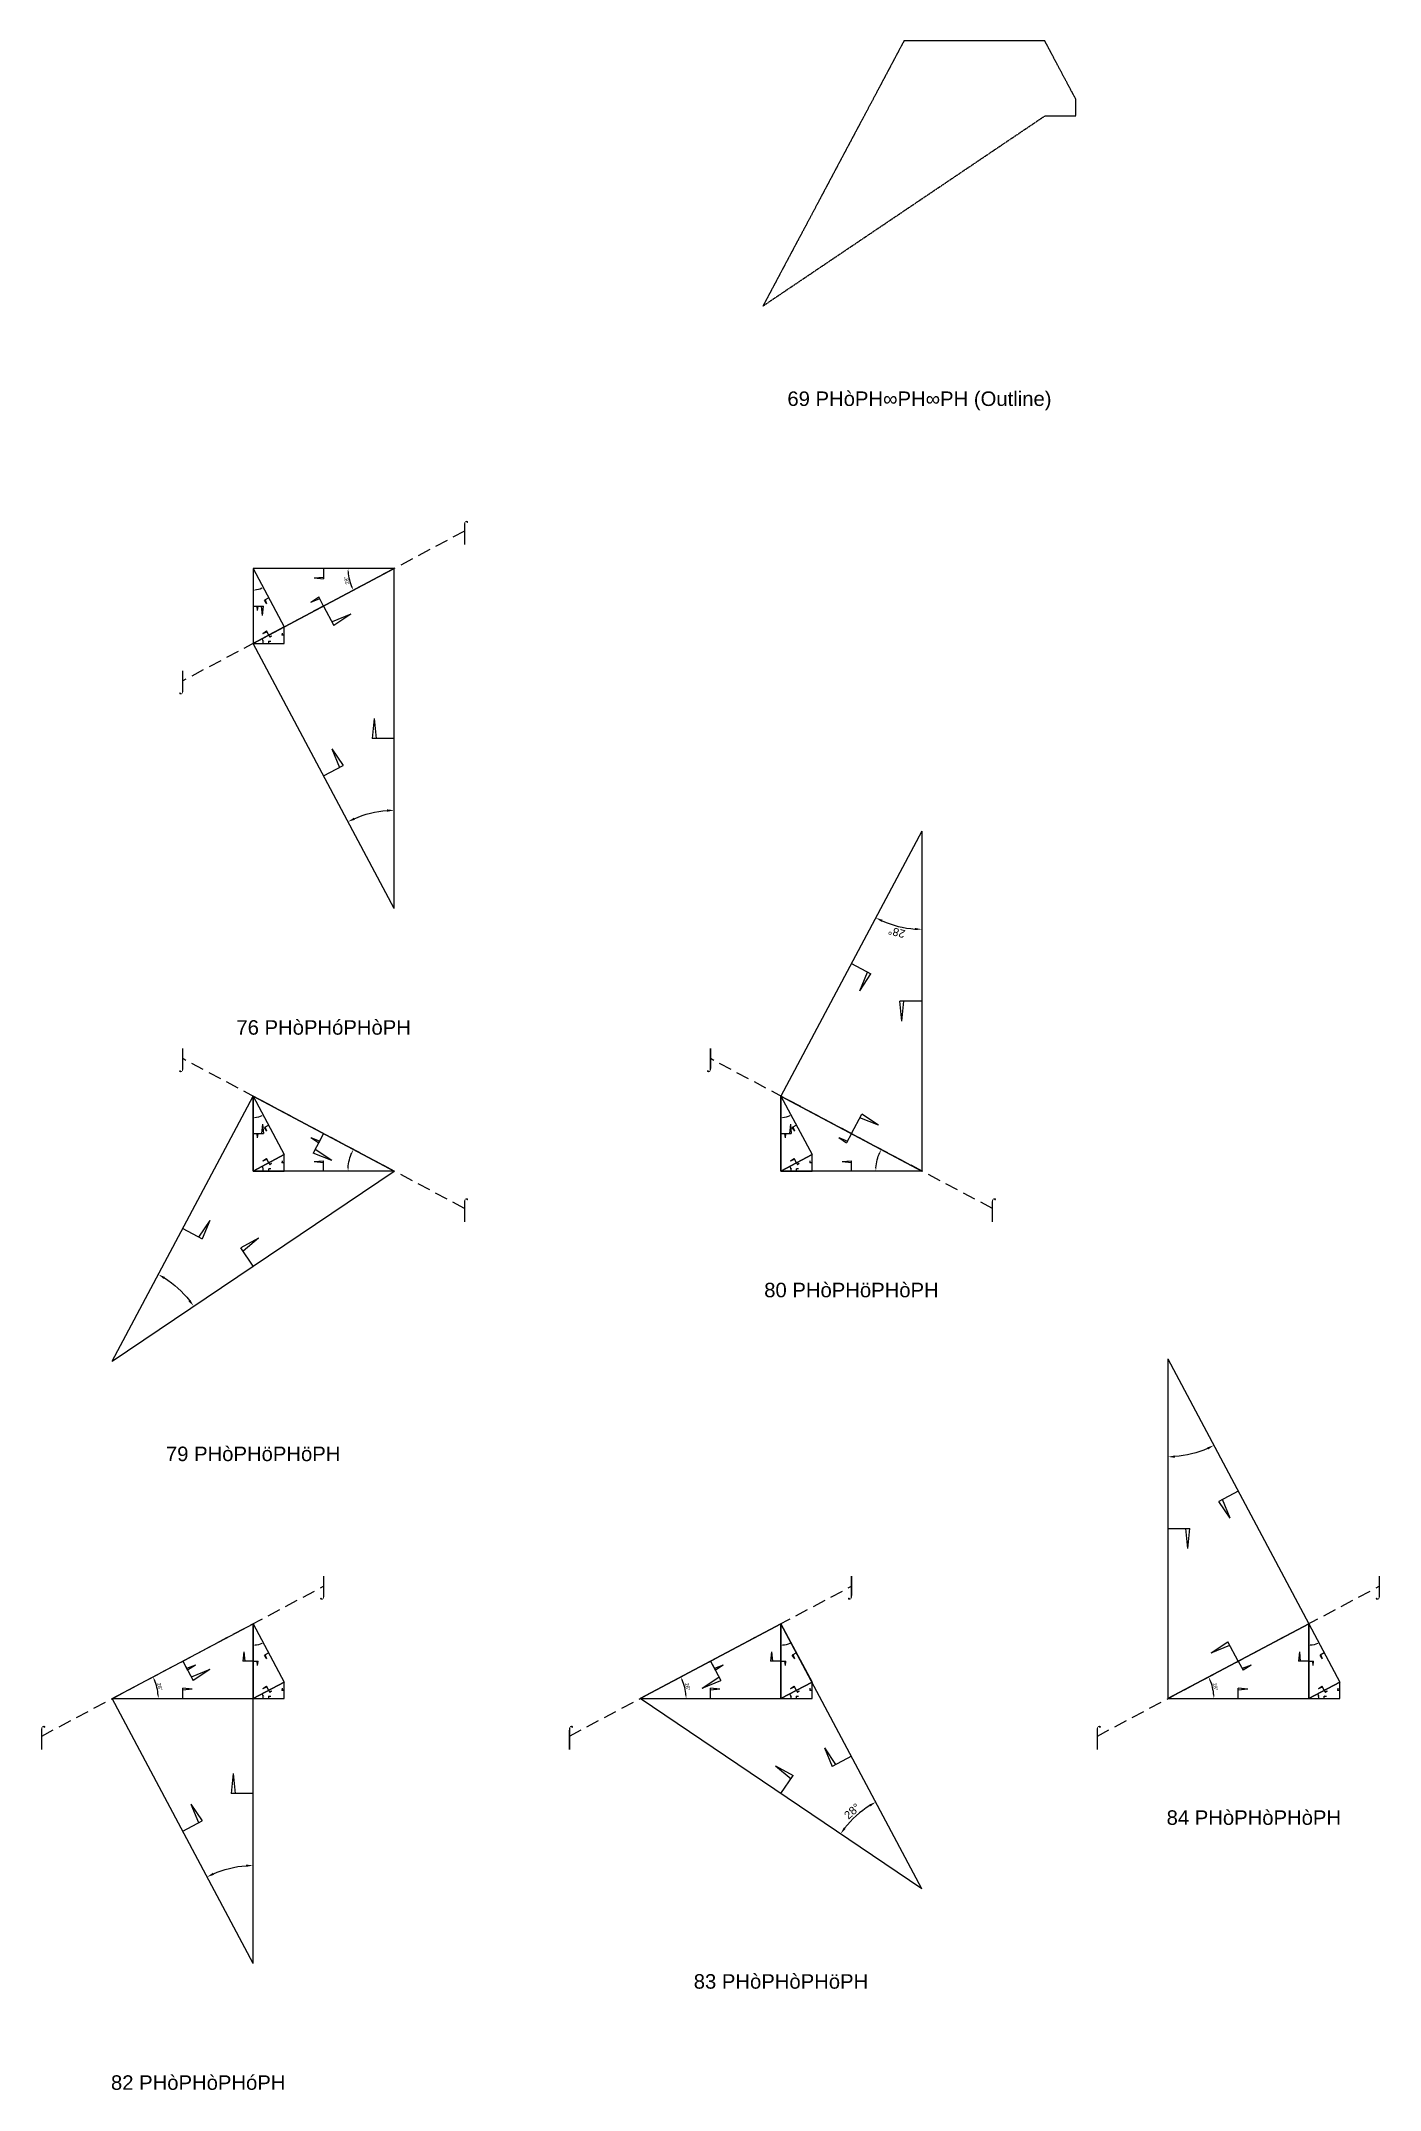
# Model space of a CAD drawing. Header units: millimetres. Extents: x 100562 to 3861006, y -7054888 to 24518.
# Drawn here: x 1812274 to 2458746, y -7052881 to -6063150 of the extents above; entities that cross this region are included whole.
import ezdxf
from ezdxf.enums import TextEntityAlignment as Align

# ---------------------------------------------------------------- set-up
doc = ezdxf.new("R2010")
doc.units = ezdxf.units.MM
doc.header["$PDMODE"] = 35
doc.linetypes.add('DASHED', pattern=[19.05, 12.7, -6.35])
for name, color, linetype in [('BASE', 170, 'Continuous'), ('HYPOTENUSE', 20, 'Continuous'), ('PERPENDICULAR', 90, 'Continuous')]:
    doc.layers.add(name, color=color, linetype=linetype)
doc.styles.add('Arial', font='arial_0.ttf')
doc.dimstyles.new('ISO-25', dxfattribs={"dimtxt": 250, "dimasz": 100, "dimexe": 1.25, "dimexo": 0.625, "dimgap": 100, "dimtad": 1, "dimdec": 0, "dimtxsty": 'Arial', "dimcen": 2.5, "dimadec": 0, "dimazin": 0, "dimtfac": 1, "dimtdec": 0, "dimtmove": 0, "dimatfit": 3, "dimfxl": 1, "dimarcsym": 0})

# ---------------------------------------------------------------- blocks, each defined once
blk = doc.blocks.new('*D9')
at = {"color": 0, "lineweight": -2, "ltscale": 100, "transparency": 16777216}
blk.add_arc((0, 0), 4906, 4.08845, 23.91155, dxfattribs=at)
at = {"color": 0, "ltscale": 100, "transparency": 16777216}
for points in [[(4432, 1963), (4537, 2014), (4332, 2303)], [(4952, 352), (4835, 348), (4906, 0)]]:
    blk.add_solid(points, dxfattribs=at)
at = {"layer": 'Defpoints', "color": 0, "ltscale": 100, "transparency": 16777216}
for p in [(15000, 7976), (0, 0), (0, 0), (4841, 796), (15000, 0)]:
    blk.add_point(p, dxfattribs=at)
at = {"color": 0, "ltscale": 100, "transparency": 16777216, "insert": (5055, 1260), "char_height": 400, "attachment_point": 5, "rotation": 284, "style": 'Arial'}
blk.add_mtext('28°', dxfattribs=at)
blk = doc.blocks.new('SanjoyNathGeometrifyingTrigonometryFundamentalLockedSet')
at = {"color": 114, "linetype": 'DASHED', "ltscale": 100, "true_color": 0x139b48}
for p, q in [((14000, 4987.8), (13900, 3987.8)), ((14000, 4987.8), (14100, 3987.8)), ((15000, 3987.8), (13900, 3987.8))]:
    blk.add_line(p, q, dxfattribs=at)
at = {"color": 242, "linetype": 'DASHED', "ltscale": 100, "true_color": 0xcd2027}
for p, q in [((7500, 3987.8), (8016.4, 3016.6)), ((8852.4, 3574.3), (7922.5, 3193.2)), ((8852.4, 3574.3), (8016.4, 3016.6))]:
    blk.add_line(p, q, dxfattribs=at)
at = {"color": 159, "linetype": 'DASHED', "ltscale": 100, "true_color": 0x22346e}
for p, q in [((7500, 0), (7500, 1100)), ((8500, 1000), (7500, 1100)), ((8500, 1000), (7500, 900))]:
    blk.add_line(p, q, dxfattribs=at)
at = {"layer": 'BASE'}
blk.add_line((0, 0), (15000, 0), dxfattribs=at)
at = {"layer": 'HYPOTENUSE'}
blk.add_line((0, 0), (15000, 7975.6), dxfattribs=at)
at = {"layer": 'PERPENDICULAR'}
blk.add_line((15000, 0), (15000, 7975.6), dxfattribs=at)
at = {"color": 4, "ltscale": 100}
dim = blk.add_angular_dim_2l(base=(4841, 795.6), line1=((0, 0), (15000, 0)), line2=((0, 0), (15000, 7975.6)), dimstyle='ISO-25', override={"dimtxt": 400, "dimasz": 350, "dimgap": 100}, dxfattribs=at)
dim.commit()
dim.dimension.update_dxf_attribs({"geometry": '*D9', "text_midpoint": (5055.4, 1260.5)})

msp = doc.modelspace()

# ---------------------------------------------------------------- linework, layer by layer
at = {"linetype": 'DASHED', "ltscale": 500}
for p, q in [((2016791, -6299885), (1880677, -6372258)), ((2016791, -6627086), (1880677, -6554713)), ((2271619, -6627086), (2135505, -6554713)), ((1812620, -6881914), (1948734, -6809541)), ((2067448, -6881914), (2203562, -6809541)), ((2322277, -6881914), (2458391, -6809541))]:
    msp.add_line(p, q, dxfattribs=at)
at = {"linetype": 'DASHED'}
msp.add_lwpolyline([(2160834, -6191146), (2296948, -6099336), (2311948, -6099336), (2311948, -6091360), (2296948, -6063150), (2228891, -6063150)], close=True, dxfattribs=at)

# ---------------------------------------------------------------- block references
at = {"linetype": 'DASHED', "ltscale": 100}
for p, xscale, yscale, zscale, rotation in [((1914706, -6317978), -2.130054468189511, 2.130054468189511, 2.130054468189511, 118), ((1982763, -6317978), 4.537132037454117, 4.537132037454117, 4.537132037454117, 180), ((1982763, -6482161), -9.664338369144959, 9.664338369144957, 9.664338369144957, 298.0000000000002), ((2237591, -6444810), 9.664338369144957, 9.664338369144957, 9.664338369144957, 241.9999999999999), ((1846649, -6700803), -9.664338369144934, 9.664338369144932, 9.664338369144932, 241.9999999999998), ((1914706, -6572806), -2.130054468189511, 2.130054468189511, 2.130054468189511, 118), ((2169534, -6572806), -2.130054468189511, 2.130054468189511, 2.130054468189511, 118), ((2356305, -6699638), -9.664338369144959, 9.664338369144957, 9.664338369144957, 118.0000000000002), ((1914706, -6991817), -9.664338369144959, 9.664338369144957, 9.664338369144957, 298.0000000000002), ((1914706, -6827634), -2.130054468189511, 2.130054468189511, 2.130054468189511, 118), ((2237591, -6955631), 9.664338369144957, 9.664338369144957, 9.664338369144957, 118.0000000000001), ((2169534, -6827634), -2.130054468189511, 2.130054468189511, 2.130054468189511, 118), ((2424362, -6827634), -2.130054468189511, 2.130054468189511, 2.130054468189511, 118)]:
    msp.add_blockref('SanjoyNathGeometrifyingTrigonometryFundamentalLockedSet', p, dxfattribs=dict(at, xscale=xscale, yscale=yscale, zscale=zscale, rotation=rotation))
at = {"linetype": 'DASHED'}
for p in [(1914706, -6354164), (1914706, -6608993), (2169534, -6608993), (1914706, -6863821), (2169534, -6863821), (2424362, -6863821)]:
    msp.add_blockref('SanjoyNathGeometrifyingTrigonometryFundamentalLockedSet', p, dxfattribs=at)
at = {"linetype": 'DASHED', "ltscale": 100, "yscale": 4.537132037454117, "zscale": 4.537132037454117}
for p, xscale in [((1982763, -6608993), -4.537132037454117), ((2237591, -6608993), -4.537132037454117), ((1846649, -6863821), 4.537132037454117), ((2101477, -6863821), 4.537132037454117), ((2356305, -6863821), 4.537132037454117)]:
    msp.add_blockref('SanjoyNathGeometrifyingTrigonometryFundamentalLockedSet', p, dxfattribs=dict(at, xscale=xscale))

# ---------------------------------------------------------------- texts
at = {"linetype": 'DASHED', "ltscale": 100, "style": 'Arial'}
for s, p in [('69 PHòPH∞PH∞PH (Outline)', (2236391, -6235945)), ('⌠', (2016791, -6299885)), ('⌡', (1880677, -6372258)), ('76 PHòPHóPHòPH', (1948734, -6539625)), ('⌡', (1880677, -6554713)), ('⌡', (2135505, -6554713)), ('⌠', (2016791, -6627086)), ('⌠', (2271619, -6627086)), ('80 PHòPHöPHòPH', (2203562, -6666457)), ('79 PHòPHöPHöPH', (1914706, -6745601)), ('⌡', (1948734, -6809541)), ('⌡', (2203562, -6809541)), ('⌡', (2458391, -6809541)), ('⌠', (1812620, -6881914)), ('⌠', (2067448, -6881914)), ('⌠', (2322277, -6881914)), ('84 PHòPHòPHòPH', (2397834, -6921285)), ('83 PHòPHòPHöPH', (2169534, -7000430)), ('82 PHòPHòPHóPH', (1888177, -7049282))]:
    msp.add_text(s, height=7000, dxfattribs=at).set_placement(p, align=Align.MIDDLE_CENTER)

doc.saveas('drawing.dxf')
